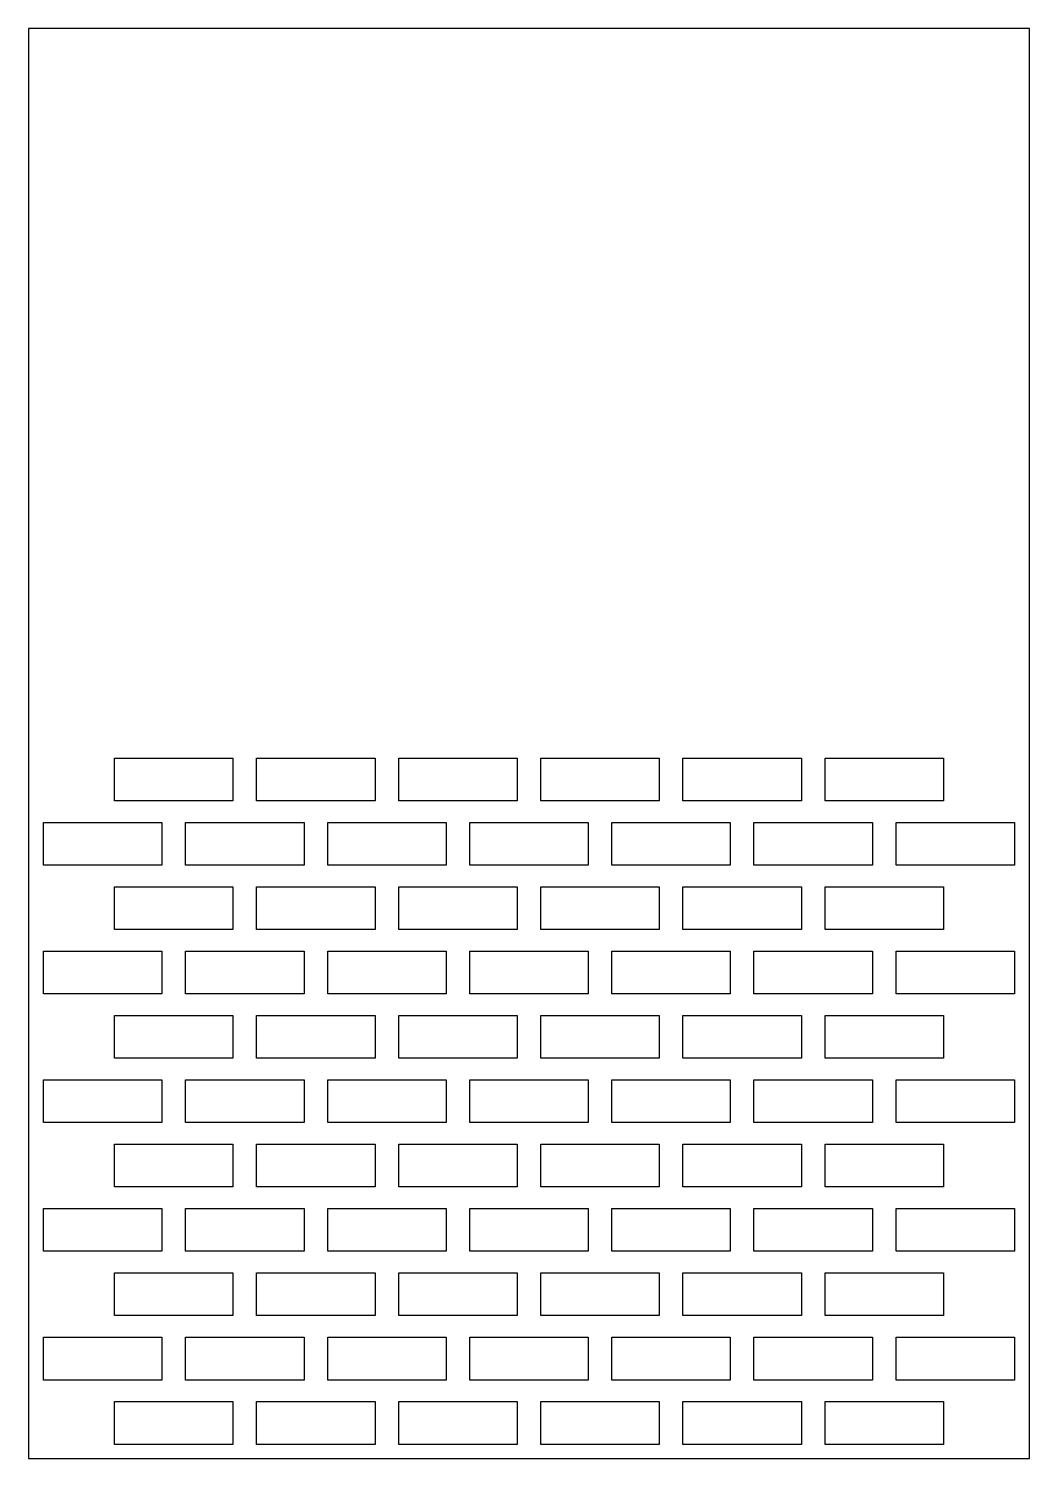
# Model space of a CAD drawing. Header units: centimetres. Extents: x -6.7 to 6.7, y -9.5 to 9.5.
import ezdxf

# ---------------------------------------------------------------- set-up
doc = ezdxf.new("R2010")
doc.units = ezdxf.units.CM
doc.header["$MEASUREMENT"] = 0
doc.layers.add('Camada 1', color=7, linetype='Continuous')

msp = doc.modelspace()

# ---------------------------------------------------------------- linework, layer by layer
at = {"layer": 'Camada 1'}
for points, knots in [([(6.6675, -9.525), (6.6675, -9.525), (-6.6675, -9.525), (-6.6675, -9.525), (-6.6675, -9.525), (-6.6675, -9.525), (-6.6675, 9.525), (-6.6675, 9.525), (-6.6675, 9.525), (-6.6675, 9.525), (6.6675, 9.525), (6.6675, 9.525), (6.6675, 9.525), (6.6675, 9.525), (6.6675, -9.525), (6.6675, -9.525)], [0, 0, 0, 0, 0.2, 0.2, 0.2, 0.2, 0.4, 0.4, 0.4, 0.4, 0.6, 0.6, 0.6, 0.6, 1, 1, 1, 1]), ([(-5.52185, -0.76518), (-5.52185, -0.76518), (-3.94417, -0.76518), (-3.94417, -0.76518), (-3.94417, -0.76518), (-3.94417, -0.76518), (-3.94417, -0.19368), (-3.94417, -0.19368), (-3.94417, -0.19368), (-3.94417, -0.19368), (-5.52185, -0.19368), (-5.52185, -0.19368), (-5.52185, -0.19368), (-5.52185, -0.19368), (-5.52185, -0.76518), (-5.52185, -0.76518)], [0, 0, 0, 0, 0.2, 0.2, 0.2, 0.2, 0.4, 0.4, 0.4, 0.4, 0.6, 0.6, 0.6, 0.6, 1, 1, 1, 1]), ([(-3.62865, -0.76518), (-3.62865, -0.76518), (-2.05097, -0.76518), (-2.05097, -0.76518), (-2.05097, -0.76518), (-2.05097, -0.76518), (-2.05097, -0.19368), (-2.05097, -0.19368), (-2.05097, -0.19368), (-2.05097, -0.19368), (-3.62865, -0.19368), (-3.62865, -0.19368), (-3.62865, -0.19368), (-3.62865, -0.19368), (-3.62865, -0.76518), (-3.62865, -0.76518)], [0, 0, 0, 0, 0.2, 0.2, 0.2, 0.2, 0.4, 0.4, 0.4, 0.4, 0.6, 0.6, 0.6, 0.6, 1, 1, 1, 1]), ([(-1.73543, -0.76518), (-1.73543, -0.76518), (-0.15777, -0.76518), (-0.15777, -0.76518), (-0.15777, -0.76518), (-0.15777, -0.76518), (-0.15777, -0.19368), (-0.15777, -0.19368), (-0.15777, -0.19368), (-0.15777, -0.19368), (-1.73543, -0.19368), (-1.73543, -0.19368), (-1.73543, -0.19368), (-1.73543, -0.19368), (-1.73543, -0.76518), (-1.73543, -0.76518)], [0, 0, 0, 0, 0.2, 0.2, 0.2, 0.2, 0.4, 0.4, 0.4, 0.4, 0.6, 0.6, 0.6, 0.6, 1, 1, 1, 1]), ([(0.15772, -0.76518), (0.15772, -0.76518), (1.73538, -0.76518), (1.73538, -0.76518), (1.73538, -0.76518), (1.73538, -0.76518), (1.73538, -0.19368), (1.73538, -0.19368), (1.73538, -0.19368), (1.73538, -0.19368), (0.15772, -0.19368), (0.15772, -0.19368), (0.15772, -0.19368), (0.15772, -0.19368), (0.15772, -0.76518), (0.15772, -0.76518)], [0, 0, 0, 0, 0.2, 0.2, 0.2, 0.2, 0.4, 0.4, 0.4, 0.4, 0.6, 0.6, 0.6, 0.6, 1, 1, 1, 1]), ([(2.051, -0.76518), (2.051, -0.76518), (3.62865, -0.76518), (3.62865, -0.76518), (3.62865, -0.76518), (3.62865, -0.76518), (3.62865, -0.19368), (3.62865, -0.19368), (3.62865, -0.19368), (3.62865, -0.19368), (2.051, -0.19368), (2.051, -0.19368), (2.051, -0.19368), (2.051, -0.19368), (2.051, -0.76518), (2.051, -0.76518)], [0, 0, 0, 0, 0.2, 0.2, 0.2, 0.2, 0.4, 0.4, 0.4, 0.4, 0.6, 0.6, 0.6, 0.6, 1, 1, 1, 1]), ([(3.94414, -0.76518), (3.94414, -0.76518), (5.52183, -0.76518), (5.52183, -0.76518), (5.52183, -0.76518), (5.52183, -0.76518), (5.52183, -0.19368), (5.52183, -0.19368), (5.52183, -0.19368), (5.52183, -0.19368), (3.94414, -0.19368), (3.94414, -0.19368), (3.94414, -0.19368), (3.94414, -0.19368), (3.94414, -0.76518), (3.94414, -0.76518)], [0, 0, 0, 0, 0.2, 0.2, 0.2, 0.2, 0.4, 0.4, 0.4, 0.4, 0.6, 0.6, 0.6, 0.6, 1, 1, 1, 1]), ([(-4.8908, -1.62245), (-4.8908, -1.62245), (-4.8908, -1.05093), (-4.8908, -1.05093), (-4.8908, -1.05093), (-4.8908, -1.05093), (-6.46845, -1.05093), (-6.46845, -1.05093), (-6.46845, -1.05093), (-6.46845, -1.05093), (-6.46845, -1.62246), (-6.46845, -1.62246), (-6.46845, -1.62246), (-6.46845, -1.62246), (-4.8908, -1.62245), (-4.8908, -1.62245)], [0, 0, 0, 0, 0.2, 0.2, 0.2, 0.2, 0.4, 0.4, 0.4, 0.4, 0.6, 0.6, 0.6, 0.6, 1, 1, 1, 1]), ([(-2.99757, -1.05093), (-2.99757, -1.05093), (-4.57525, -1.05093), (-4.57525, -1.05093), (-4.57525, -1.05093), (-4.57525, -1.05093), (-4.57525, -1.62246), (-4.57525, -1.62246), (-4.57525, -1.62246), (-4.57525, -1.62246), (-2.9976, -1.62245), (-2.9976, -1.62245), (-2.9976, -1.62245), (-2.9976, -1.62245), (-2.9976, -1.05093), (-2.9976, -1.05093), (-2.9976, -1.05093), (-2.9976, -1.05093), (-2.99757, -1.05093), (-2.99757, -1.05093)], [0, 0, 0, 0, 0.16666667, 0.16666667, 0.16666667, 0.16666667, 0.33333333, 0.33333333, 0.33333333, 0.33333333, 0.5, 0.5, 0.5, 0.5, 0.66666667, 0.66666667, 0.66666667, 0.66666667, 1, 1, 1, 1]), ([(-1.10437, -1.05093), (-1.10437, -1.05093), (-2.68203, -1.05093), (-2.68203, -1.05093), (-2.68203, -1.05093), (-2.68203, -1.05093), (-2.68203, -1.62246), (-2.68203, -1.62246), (-2.68203, -1.62246), (-2.68203, -1.62246), (-1.10437, -1.62245), (-1.10437, -1.62245), (-1.10437, -1.62245), (-1.10437, -1.62245), (-1.10437, -1.05093), (-1.10437, -1.05093)], [0, 0, 0, 0, 0.2, 0.2, 0.2, 0.2, 0.4, 0.4, 0.4, 0.4, 0.6, 0.6, 0.6, 0.6, 1, 1, 1, 1]), ([(0.7888, -1.05093), (0.7888, -1.05093), (-0.78886, -1.05093), (-0.78886, -1.05093), (-0.78886, -1.05093), (-0.78886, -1.05093), (-0.78886, -1.62246), (-0.78886, -1.62246), (-0.78886, -1.62246), (-0.78886, -1.62246), (0.7888, -1.62245), (0.7888, -1.62245), (0.7888, -1.62245), (0.7888, -1.62245), (0.7888, -1.05093), (0.7888, -1.05093)], [0, 0, 0, 0, 0.2, 0.2, 0.2, 0.2, 0.4, 0.4, 0.4, 0.4, 0.6, 0.6, 0.6, 0.6, 1, 1, 1, 1]), ([(2.68203, -1.05093), (2.68203, -1.05093), (1.10434, -1.05093), (1.10434, -1.05093), (1.10434, -1.05093), (1.10434, -1.05093), (1.10434, -1.62246), (1.10434, -1.62246), (1.10434, -1.62246), (1.10434, -1.62246), (2.68203, -1.62245), (2.68203, -1.62245), (2.68203, -1.62245), (2.68203, -1.62245), (2.68203, -1.05093), (2.68203, -1.05093)], [0, 0, 0, 0, 0.2, 0.2, 0.2, 0.2, 0.4, 0.4, 0.4, 0.4, 0.6, 0.6, 0.6, 0.6, 1, 1, 1, 1]), ([(4.57525, -1.62245), (4.57525, -1.62245), (4.57525, -1.05093), (4.57525, -1.05093), (4.57525, -1.05093), (4.57525, -1.05093), (2.99757, -1.05093), (2.99757, -1.05093), (2.99757, -1.05093), (2.99757, -1.05093), (2.99757, -1.62246), (2.99757, -1.62246), (2.99757, -1.62246), (2.99757, -1.62246), (4.57525, -1.62245), (4.57525, -1.62245)], [0, 0, 0, 0, 0.2, 0.2, 0.2, 0.2, 0.4, 0.4, 0.4, 0.4, 0.6, 0.6, 0.6, 0.6, 1, 1, 1, 1]), ([(6.46848, -1.62245), (6.46848, -1.62245), (6.46848, -1.05093), (6.46848, -1.05093), (6.46848, -1.05093), (6.46848, -1.05093), (4.8908, -1.05093), (4.8908, -1.05093), (4.8908, -1.05093), (4.8908, -1.05093), (4.8908, -1.62246), (4.8908, -1.62246), (4.8908, -1.62246), (4.8908, -1.62246), (6.46848, -1.62245), (6.46848, -1.62245)], [0, 0, 0, 0, 0.2, 0.2, 0.2, 0.2, 0.4, 0.4, 0.4, 0.4, 0.6, 0.6, 0.6, 0.6, 1, 1, 1, 1]), ([(-5.52185, -1.9082), (-5.52185, -1.9082), (-5.52185, -2.4797), (-5.52185, -2.4797), (-5.52185, -2.4797), (-5.52185, -2.4797), (-3.94417, -2.4797), (-3.94417, -2.4797), (-3.94417, -2.4797), (-3.94417, -2.4797), (-3.94417, -1.9082), (-3.94417, -1.9082), (-3.94417, -1.9082), (-3.94417, -1.9082), (-5.52185, -1.9082), (-5.52185, -1.9082)], [0, 0, 0, 0, 0.2, 0.2, 0.2, 0.2, 0.4, 0.4, 0.4, 0.4, 0.6, 0.6, 0.6, 0.6, 1, 1, 1, 1]), ([(-3.62865, -1.9082), (-3.62865, -1.9082), (-3.62865, -2.4797), (-3.62865, -2.4797), (-3.62865, -2.4797), (-3.62865, -2.4797), (-2.05097, -2.4797), (-2.05097, -2.4797), (-2.05097, -2.4797), (-2.05097, -2.4797), (-2.05097, -1.9082), (-2.05097, -1.9082), (-2.05097, -1.9082), (-2.05097, -1.9082), (-3.62865, -1.9082), (-3.62865, -1.9082)], [0, 0, 0, 0, 0.2, 0.2, 0.2, 0.2, 0.4, 0.4, 0.4, 0.4, 0.6, 0.6, 0.6, 0.6, 1, 1, 1, 1]), ([(-1.73543, -1.9082), (-1.73543, -1.9082), (-1.73543, -2.4797), (-1.73543, -2.4797), (-1.73543, -2.4797), (-1.73543, -2.4797), (-0.15777, -2.4797), (-0.15777, -2.4797), (-0.15777, -2.4797), (-0.15777, -2.4797), (-0.15777, -1.9082), (-0.15777, -1.9082), (-0.15777, -1.9082), (-0.15777, -1.9082), (-1.73543, -1.9082), (-1.73543, -1.9082)], [0, 0, 0, 0, 0.2, 0.2, 0.2, 0.2, 0.4, 0.4, 0.4, 0.4, 0.6, 0.6, 0.6, 0.6, 1, 1, 1, 1]), ([(0.15777, -1.9082), (0.15777, -1.9082), (0.15777, -2.4797), (0.15777, -2.4797), (0.15777, -2.4797), (0.15777, -2.4797), (1.73546, -2.4797), (1.73546, -2.4797), (1.73546, -2.4797), (1.73546, -2.4797), (1.73546, -1.9082), (1.73546, -1.9082), (1.73546, -1.9082), (1.73546, -1.9082), (0.15777, -1.9082), (0.15777, -1.9082)], [0, 0, 0, 0, 0.2, 0.2, 0.2, 0.2, 0.4, 0.4, 0.4, 0.4, 0.6, 0.6, 0.6, 0.6, 1, 1, 1, 1]), ([(2.051, -1.9082), (2.051, -1.9082), (2.051, -2.4797), (2.051, -2.4797), (2.051, -2.4797), (2.051, -2.4797), (3.62865, -2.4797), (3.62865, -2.4797), (3.62865, -2.4797), (3.62865, -2.4797), (3.62865, -1.9082), (3.62865, -1.9082), (3.62865, -1.9082), (3.62865, -1.9082), (2.051, -1.9082), (2.051, -1.9082)], [0, 0, 0, 0, 0.2, 0.2, 0.2, 0.2, 0.4, 0.4, 0.4, 0.4, 0.6, 0.6, 0.6, 0.6, 1, 1, 1, 1]), ([(5.52183, -1.9082), (5.52183, -1.9082), (3.94414, -1.9082), (3.94414, -1.9082), (3.94414, -1.9082), (3.94414, -1.9082), (3.94414, -2.4797), (3.94414, -2.4797), (3.94414, -2.4797), (3.94414, -2.4797), (5.52183, -2.4797), (5.52183, -2.4797), (5.52183, -2.4797), (5.52183, -2.4797), (5.52183, -1.9082), (5.52183, -1.9082)], [0, 0, 0, 0, 0.2, 0.2, 0.2, 0.2, 0.4, 0.4, 0.4, 0.4, 0.6, 0.6, 0.6, 0.6, 1, 1, 1, 1]), ([(-4.8908, -3.33695), (-4.8908, -3.33695), (-4.8908, -2.76545), (-4.8908, -2.76545), (-4.8908, -2.76545), (-4.8908, -2.76545), (-6.46845, -2.76545), (-6.46845, -2.76545), (-6.46845, -2.76545), (-6.46845, -2.76545), (-6.46845, -3.33695), (-6.46845, -3.33695), (-6.46845, -3.33695), (-6.46845, -3.33695), (-4.8908, -3.33695), (-4.8908, -3.33695)], [0, 0, 0, 0, 0.2, 0.2, 0.2, 0.2, 0.4, 0.4, 0.4, 0.4, 0.6, 0.6, 0.6, 0.6, 1, 1, 1, 1]), ([(-4.57525, -3.33695), (-4.57525, -3.33695), (-2.9976, -3.33695), (-2.9976, -3.33695), (-2.9976, -3.33695), (-2.9976, -3.33695), (-2.9976, -2.76545), (-2.9976, -2.76545), (-2.9976, -2.76545), (-2.9976, -2.76545), (-4.57525, -2.76545), (-4.57525, -2.76545), (-4.57525, -2.76545), (-4.57525, -2.76545), (-4.57525, -3.33695), (-4.57525, -3.33695)], [0, 0, 0, 0, 0.2, 0.2, 0.2, 0.2, 0.4, 0.4, 0.4, 0.4, 0.6, 0.6, 0.6, 0.6, 1, 1, 1, 1]), ([(-1.10437, -2.76545), (-1.10437, -2.76545), (-2.68203, -2.76545), (-2.68203, -2.76545), (-2.68203, -2.76545), (-2.68203, -2.76545), (-2.68203, -3.33695), (-2.68203, -3.33695), (-2.68203, -3.33695), (-2.68203, -3.33695), (-1.10437, -3.33695), (-1.10437, -3.33695), (-1.10437, -3.33695), (-1.10437, -3.33695), (-1.10437, -2.76545), (-1.10437, -2.76545)], [0, 0, 0, 0, 0.2, 0.2, 0.2, 0.2, 0.4, 0.4, 0.4, 0.4, 0.6, 0.6, 0.6, 0.6, 1, 1, 1, 1]), ([(0.7888, -2.76545), (0.7888, -2.76545), (-0.78886, -2.76545), (-0.78886, -2.76545), (-0.78886, -2.76545), (-0.78886, -2.76545), (-0.78886, -3.33695), (-0.78886, -3.33695), (-0.78886, -3.33695), (-0.78886, -3.33695), (0.7888, -3.33695), (0.7888, -3.33695), (0.7888, -3.33695), (0.7888, -3.33695), (0.7888, -2.76545), (0.7888, -2.76545)], [0, 0, 0, 0, 0.2, 0.2, 0.2, 0.2, 0.4, 0.4, 0.4, 0.4, 0.6, 0.6, 0.6, 0.6, 1, 1, 1, 1]), ([(2.68203, -3.33695), (2.68203, -3.33695), (2.68203, -2.76545), (2.68203, -2.76545), (2.68203, -2.76545), (2.68203, -2.76545), (1.10434, -2.76545), (1.10434, -2.76545), (1.10434, -2.76545), (1.10434, -2.76545), (1.10434, -3.33695), (1.10434, -3.33695), (1.10434, -3.33695), (1.10434, -3.33695), (2.68203, -3.33695), (2.68203, -3.33695)], [0, 0, 0, 0, 0.2, 0.2, 0.2, 0.2, 0.4, 0.4, 0.4, 0.4, 0.6, 0.6, 0.6, 0.6, 1, 1, 1, 1]), ([(4.57525, -3.33695), (4.57525, -3.33695), (4.57525, -2.76545), (4.57525, -2.76545), (4.57525, -2.76545), (4.57525, -2.76545), (2.99757, -2.76545), (2.99757, -2.76545), (2.99757, -2.76545), (2.99757, -2.76545), (2.99757, -3.33695), (2.99757, -3.33695), (2.99757, -3.33695), (2.99757, -3.33695), (4.57525, -3.33695), (4.57525, -3.33695)], [0, 0, 0, 0, 0.2, 0.2, 0.2, 0.2, 0.4, 0.4, 0.4, 0.4, 0.6, 0.6, 0.6, 0.6, 1, 1, 1, 1]), ([(6.46848, -3.33695), (6.46848, -3.33695), (6.46848, -2.76545), (6.46848, -2.76545), (6.46848, -2.76545), (6.46848, -2.76545), (4.8908, -2.76545), (4.8908, -2.76545), (4.8908, -2.76545), (4.8908, -2.76545), (4.8908, -3.33695), (4.8908, -3.33695), (4.8908, -3.33695), (4.8908, -3.33695), (6.46848, -3.33695), (6.46848, -3.33695)], [0, 0, 0, 0, 0.2, 0.2, 0.2, 0.2, 0.4, 0.4, 0.4, 0.4, 0.6, 0.6, 0.6, 0.6, 1, 1, 1, 1]), ([(-5.52185, -3.62268), (-5.52185, -3.62268), (-5.52185, -4.19421), (-5.52185, -4.19421), (-5.52185, -4.19421), (-5.52185, -4.19421), (-3.94417, -4.1942), (-3.94417, -4.1942), (-3.94417, -4.1942), (-3.94417, -4.1942), (-3.94417, -3.62268), (-3.94417, -3.62268), (-3.94417, -3.62268), (-3.94417, -3.62268), (-5.52185, -3.62268), (-5.52185, -3.62268)], [0, 0, 0, 0, 0.2, 0.2, 0.2, 0.2, 0.4, 0.4, 0.4, 0.4, 0.6, 0.6, 0.6, 0.6, 1, 1, 1, 1]), ([(-3.62865, -3.62268), (-3.62865, -3.62268), (-3.62865, -4.19421), (-3.62865, -4.19421), (-3.62865, -4.19421), (-3.62865, -4.19421), (-2.05097, -4.1942), (-2.05097, -4.1942), (-2.05097, -4.1942), (-2.05097, -4.1942), (-2.05097, -3.62268), (-2.05097, -3.62268), (-2.05097, -3.62268), (-2.05097, -3.62268), (-3.62865, -3.62268), (-3.62865, -3.62268)], [0, 0, 0, 0, 0.2, 0.2, 0.2, 0.2, 0.4, 0.4, 0.4, 0.4, 0.6, 0.6, 0.6, 0.6, 1, 1, 1, 1]), ([(-1.73543, -3.62268), (-1.73543, -3.62268), (-1.73543, -4.19421), (-1.73543, -4.19421), (-1.73543, -4.19421), (-1.73543, -4.19421), (-0.15777, -4.1942), (-0.15777, -4.1942), (-0.15777, -4.1942), (-0.15777, -4.1942), (-0.15777, -3.62268), (-0.15777, -3.62268), (-0.15777, -3.62268), (-0.15777, -3.62268), (-1.73543, -3.62268), (-1.73543, -3.62268)], [0, 0, 0, 0, 0.2, 0.2, 0.2, 0.2, 0.4, 0.4, 0.4, 0.4, 0.6, 0.6, 0.6, 0.6, 1, 1, 1, 1]), ([(0.15777, -3.62268), (0.15777, -3.62268), (0.15777, -4.19421), (0.15777, -4.19421), (0.15777, -4.19421), (0.15777, -4.19421), (1.73546, -4.1942), (1.73546, -4.1942), (1.73546, -4.1942), (1.73546, -4.1942), (1.73546, -3.62268), (1.73546, -3.62268), (1.73546, -3.62268), (1.73546, -3.62268), (0.15777, -3.62268), (0.15777, -3.62268)], [0, 0, 0, 0, 0.2, 0.2, 0.2, 0.2, 0.4, 0.4, 0.4, 0.4, 0.6, 0.6, 0.6, 0.6, 1, 1, 1, 1]), ([(3.62865, -3.62268), (3.62865, -3.62268), (2.051, -3.62268), (2.051, -3.62268), (2.051, -3.62268), (2.051, -3.62268), (2.051, -4.19421), (2.051, -4.19421), (2.051, -4.19421), (2.051, -4.19421), (3.62865, -4.1942), (3.62865, -4.1942), (3.62865, -4.1942), (3.62865, -4.1942), (3.62865, -3.62268), (3.62865, -3.62268)], [0, 0, 0, 0, 0.2, 0.2, 0.2, 0.2, 0.4, 0.4, 0.4, 0.4, 0.6, 0.6, 0.6, 0.6, 1, 1, 1, 1]), ([(5.52183, -3.62268), (5.52183, -3.62268), (3.94414, -3.62268), (3.94414, -3.62268), (3.94414, -3.62268), (3.94414, -3.62268), (3.94414, -4.19421), (3.94414, -4.19421), (3.94414, -4.19421), (3.94414, -4.19421), (5.52183, -4.1942), (5.52183, -4.1942), (5.52183, -4.1942), (5.52183, -4.1942), (5.52183, -3.62268), (5.52183, -3.62268)], [0, 0, 0, 0, 0.2, 0.2, 0.2, 0.2, 0.4, 0.4, 0.4, 0.4, 0.6, 0.6, 0.6, 0.6, 1, 1, 1, 1]), ([(-4.8908, -5.05142), (-4.8908, -5.05142), (-4.8908, -4.47992), (-4.8908, -4.47992), (-4.8908, -4.47992), (-4.8908, -4.47992), (-6.46845, -4.47992), (-6.46845, -4.47992), (-6.46845, -4.47992), (-6.46845, -4.47992), (-6.46845, -5.05142), (-6.46845, -5.05142), (-6.46845, -5.05142), (-6.46845, -5.05142), (-4.8908, -5.05142), (-4.8908, -5.05142)], [0, 0, 0, 0, 0.2, 0.2, 0.2, 0.2, 0.4, 0.4, 0.4, 0.4, 0.6, 0.6, 0.6, 0.6, 1, 1, 1, 1]), ([(-4.57525, -5.05142), (-4.57525, -5.05142), (-2.9976, -5.05142), (-2.9976, -5.05142), (-2.9976, -5.05142), (-2.9976, -5.05142), (-2.9976, -4.47992), (-2.9976, -4.47992), (-2.9976, -4.47992), (-2.9976, -4.47992), (-4.57525, -4.47992), (-4.57525, -4.47992), (-4.57525, -4.47992), (-4.57525, -4.47992), (-4.57525, -5.05142), (-4.57525, -5.05142)], [0, 0, 0, 0, 0.2, 0.2, 0.2, 0.2, 0.4, 0.4, 0.4, 0.4, 0.6, 0.6, 0.6, 0.6, 1, 1, 1, 1]), ([(-2.68203, -5.05142), (-2.68203, -5.05142), (-1.10437, -5.05142), (-1.10437, -5.05142), (-1.10437, -5.05142), (-1.10437, -5.05142), (-1.10437, -4.47992), (-1.10437, -4.47992), (-1.10437, -4.47992), (-1.10437, -4.47992), (-2.68203, -4.47992), (-2.68203, -4.47992), (-2.68203, -4.47992), (-2.68203, -4.47992), (-2.68203, -5.05142), (-2.68203, -5.05142)], [0, 0, 0, 0, 0.2, 0.2, 0.2, 0.2, 0.4, 0.4, 0.4, 0.4, 0.6, 0.6, 0.6, 0.6, 1, 1, 1, 1]), ([(-0.78886, -4.47995), (-0.78886, -4.47995), (-0.78886, -5.05145), (-0.78886, -5.05145), (-0.78886, -5.05145), (-0.78886, -5.05145), (0.7888, -5.05145), (0.7888, -5.05145), (0.7888, -5.05145), (0.7888, -5.05145), (0.7888, -4.47995), (0.7888, -4.47995), (0.7888, -4.47995), (0.7888, -4.47995), (-0.78886, -4.47995), (-0.78886, -4.47995)], [0, 0, 0, 0, 0.2, 0.2, 0.2, 0.2, 0.4, 0.4, 0.4, 0.4, 0.6, 0.6, 0.6, 0.6, 1, 1, 1, 1]), ([(1.10434, -4.47995), (1.10434, -4.47995), (1.10434, -5.05145), (1.10434, -5.05145), (1.10434, -5.05145), (1.10434, -5.05145), (2.68203, -5.05145), (2.68203, -5.05145), (2.68203, -5.05145), (2.68203, -5.05145), (2.68203, -4.47995), (2.68203, -4.47995), (2.68203, -4.47995), (2.68203, -4.47995), (1.10434, -4.47995), (1.10434, -4.47995)], [0, 0, 0, 0, 0.2, 0.2, 0.2, 0.2, 0.4, 0.4, 0.4, 0.4, 0.6, 0.6, 0.6, 0.6, 1, 1, 1, 1]), ([(4.57525, -5.05142), (4.57525, -5.05142), (4.57525, -4.47992), (4.57525, -4.47992), (4.57525, -4.47992), (4.57525, -4.47992), (2.99757, -4.47992), (2.99757, -4.47992), (2.99757, -4.47992), (2.99757, -4.47992), (2.99757, -5.05142), (2.99757, -5.05142), (2.99757, -5.05142), (2.99757, -5.05142), (4.57525, -5.05142), (4.57525, -5.05142)], [0, 0, 0, 0, 0.2, 0.2, 0.2, 0.2, 0.4, 0.4, 0.4, 0.4, 0.6, 0.6, 0.6, 0.6, 1, 1, 1, 1]), ([(6.46848, -5.05142), (6.46848, -5.05142), (6.46848, -4.47992), (6.46848, -4.47992), (6.46848, -4.47992), (6.46848, -4.47992), (4.8908, -4.47992), (4.8908, -4.47992), (4.8908, -4.47992), (4.8908, -4.47992), (4.8908, -5.05142), (4.8908, -5.05142), (4.8908, -5.05142), (4.8908, -5.05142), (6.46848, -5.05142), (6.46848, -5.05142)], [0, 0, 0, 0, 0.2, 0.2, 0.2, 0.2, 0.4, 0.4, 0.4, 0.4, 0.6, 0.6, 0.6, 0.6, 1, 1, 1, 1]), ([(-5.52185, -5.3372), (-5.52185, -5.3372), (-5.52185, -5.9087), (-5.52185, -5.9087), (-5.52185, -5.9087), (-5.52185, -5.9087), (-3.94417, -5.9087), (-3.94417, -5.9087), (-3.94417, -5.9087), (-3.94417, -5.9087), (-3.94417, -5.3372), (-3.94417, -5.3372), (-3.94417, -5.3372), (-3.94417, -5.3372), (-5.52185, -5.3372), (-5.52185, -5.3372)], [0, 0, 0, 0, 0.2, 0.2, 0.2, 0.2, 0.4, 0.4, 0.4, 0.4, 0.6, 0.6, 0.6, 0.6, 1, 1, 1, 1]), ([(-3.62865, -5.3372), (-3.62865, -5.3372), (-3.62865, -5.9087), (-3.62865, -5.9087), (-3.62865, -5.9087), (-3.62865, -5.9087), (-2.05097, -5.9087), (-2.05097, -5.9087), (-2.05097, -5.9087), (-2.05097, -5.9087), (-2.05097, -5.3372), (-2.05097, -5.3372), (-2.05097, -5.3372), (-2.05097, -5.3372), (-3.62865, -5.3372), (-3.62865, -5.3372)], [0, 0, 0, 0, 0.2, 0.2, 0.2, 0.2, 0.4, 0.4, 0.4, 0.4, 0.6, 0.6, 0.6, 0.6, 1, 1, 1, 1]), ([(-0.15777, -5.9087), (-0.15777, -5.9087), (-0.15777, -5.3372), (-0.15777, -5.3372), (-0.15777, -5.3372), (-0.15777, -5.3372), (-1.73543, -5.3372), (-1.73543, -5.3372), (-1.73543, -5.3372), (-1.73543, -5.3372), (-1.73543, -5.9087), (-1.73543, -5.9087), (-1.73543, -5.9087), (-1.73543, -5.9087), (-0.15777, -5.9087), (-0.15777, -5.9087)], [0, 0, 0, 0, 0.2, 0.2, 0.2, 0.2, 0.4, 0.4, 0.4, 0.4, 0.6, 0.6, 0.6, 0.6, 1, 1, 1, 1]), ([(1.7354, -5.9087), (1.7354, -5.9087), (1.7354, -5.3372), (1.7354, -5.3372), (1.7354, -5.3372), (1.7354, -5.3372), (0.15774, -5.3372), (0.15774, -5.3372), (0.15774, -5.3372), (0.15774, -5.3372), (0.15774, -5.9087), (0.15774, -5.9087), (0.15774, -5.9087), (0.15774, -5.9087), (1.7354, -5.9087), (1.7354, -5.9087)], [0, 0, 0, 0, 0.2, 0.2, 0.2, 0.2, 0.4, 0.4, 0.4, 0.4, 0.6, 0.6, 0.6, 0.6, 1, 1, 1, 1]), ([(3.62865, -5.3372), (3.62865, -5.3372), (2.051, -5.3372), (2.051, -5.3372), (2.051, -5.3372), (2.051, -5.3372), (2.051, -5.9087), (2.051, -5.9087), (2.051, -5.9087), (2.051, -5.9087), (3.62865, -5.9087), (3.62865, -5.9087), (3.62865, -5.9087), (3.62865, -5.9087), (3.62865, -5.3372), (3.62865, -5.3372)], [0, 0, 0, 0, 0.2, 0.2, 0.2, 0.2, 0.4, 0.4, 0.4, 0.4, 0.6, 0.6, 0.6, 0.6, 1, 1, 1, 1]), ([(5.52183, -5.3372), (5.52183, -5.3372), (3.94414, -5.3372), (3.94414, -5.3372), (3.94414, -5.3372), (3.94414, -5.3372), (3.94414, -5.9087), (3.94414, -5.9087), (3.94414, -5.9087), (3.94414, -5.9087), (5.52183, -5.9087), (5.52183, -5.9087), (5.52183, -5.9087), (5.52183, -5.9087), (5.52183, -5.3372), (5.52183, -5.3372)], [0, 0, 0, 0, 0.2, 0.2, 0.2, 0.2, 0.4, 0.4, 0.4, 0.4, 0.6, 0.6, 0.6, 0.6, 1, 1, 1, 1]), ([(-4.8908, -6.76595), (-4.8908, -6.76595), (-4.8908, -6.19442), (-4.8908, -6.19442), (-4.8908, -6.19442), (-4.8908, -6.19442), (-6.46845, -6.19442), (-6.46845, -6.19442), (-6.46845, -6.19442), (-6.46845, -6.19442), (-6.46845, -6.76597), (-6.46845, -6.76597), (-6.46845, -6.76597), (-6.46845, -6.76597), (-4.8908, -6.76598), (-4.8908, -6.76598), (-4.8908, -6.76598), (-4.8908, -6.76598), (-4.8908, -6.76595), (-4.8908, -6.76595)], [0, 0, 0, 0, 0.16666667, 0.16666667, 0.16666667, 0.16666667, 0.33333333, 0.33333333, 0.33333333, 0.33333333, 0.5, 0.5, 0.5, 0.5, 0.66666667, 0.66666667, 0.66666667, 0.66666667, 1, 1, 1, 1]), ([(-4.57525, -6.76595), (-4.57525, -6.76595), (-2.9976, -6.76595), (-2.9976, -6.76595), (-2.9976, -6.76595), (-2.9976, -6.76595), (-2.9976, -6.19442), (-2.9976, -6.19442), (-2.9976, -6.19442), (-2.9976, -6.19442), (-4.57525, -6.19442), (-4.57525, -6.19442), (-4.57525, -6.19442), (-4.57525, -6.19442), (-4.57525, -6.76595), (-4.57525, -6.76595)], [0, 0, 0, 0, 0.2, 0.2, 0.2, 0.2, 0.4, 0.4, 0.4, 0.4, 0.6, 0.6, 0.6, 0.6, 1, 1, 1, 1]), ([(-2.68203, -6.76595), (-2.68203, -6.76595), (-1.10437, -6.76595), (-1.10437, -6.76595), (-1.10437, -6.76595), (-1.10437, -6.76595), (-1.10437, -6.19442), (-1.10437, -6.19442), (-1.10437, -6.19442), (-1.10437, -6.19442), (-2.68203, -6.19442), (-2.68203, -6.19442), (-2.68203, -6.19442), (-2.68203, -6.19442), (-2.68203, -6.76595), (-2.68203, -6.76595)], [0, 0, 0, 0, 0.2, 0.2, 0.2, 0.2, 0.4, 0.4, 0.4, 0.4, 0.6, 0.6, 0.6, 0.6, 1, 1, 1, 1]), ([(-0.78886, -6.76595), (-0.78886, -6.76595), (0.7888, -6.76595), (0.7888, -6.76595), (0.7888, -6.76595), (0.7888, -6.76595), (0.7888, -6.19442), (0.7888, -6.19442), (0.7888, -6.19442), (0.7888, -6.19442), (-0.78886, -6.19442), (-0.78886, -6.19442), (-0.78886, -6.19442), (-0.78886, -6.19442), (-0.78886, -6.76595), (-0.78886, -6.76595)], [0, 0, 0, 0, 0.2, 0.2, 0.2, 0.2, 0.4, 0.4, 0.4, 0.4, 0.6, 0.6, 0.6, 0.6, 1, 1, 1, 1]), ([(1.10434, -6.76595), (1.10434, -6.76595), (2.68203, -6.76595), (2.68203, -6.76595), (2.68203, -6.76595), (2.68203, -6.76595), (2.68203, -6.19442), (2.68203, -6.19442), (2.68203, -6.19442), (2.68203, -6.19442), (1.10434, -6.19442), (1.10434, -6.19442), (1.10434, -6.19442), (1.10434, -6.19442), (1.10434, -6.76595), (1.10434, -6.76595)], [0, 0, 0, 0, 0.2, 0.2, 0.2, 0.2, 0.4, 0.4, 0.4, 0.4, 0.6, 0.6, 0.6, 0.6, 1, 1, 1, 1]), ([(2.99757, -6.19442), (2.99757, -6.19442), (2.99757, -6.76597), (2.99757, -6.76597), (2.99757, -6.76597), (2.99757, -6.76597), (4.57525, -6.76598), (4.57525, -6.76598), (4.57525, -6.76598), (4.57525, -6.76598), (4.57525, -6.19442), (4.57525, -6.19442), (4.57525, -6.19442), (4.57525, -6.19442), (2.99757, -6.19442), (2.99757, -6.19442)], [0, 0, 0, 0, 0.2, 0.2, 0.2, 0.2, 0.4, 0.4, 0.4, 0.4, 0.6, 0.6, 0.6, 0.6, 1, 1, 1, 1]), ([(6.46848, -6.76595), (6.46848, -6.76595), (6.46848, -6.19442), (6.46848, -6.19442), (6.46848, -6.19442), (6.46848, -6.19442), (4.8908, -6.19442), (4.8908, -6.19442), (4.8908, -6.19442), (4.8908, -6.19442), (4.8908, -6.76597), (4.8908, -6.76597), (4.8908, -6.76597), (4.8908, -6.76597), (6.46848, -6.76598), (6.46848, -6.76598), (6.46848, -6.76598), (6.46848, -6.76598), (6.46848, -6.76595), (6.46848, -6.76595)], [0, 0, 0, 0, 0.16666667, 0.16666667, 0.16666667, 0.16666667, 0.33333333, 0.33333333, 0.33333333, 0.33333333, 0.5, 0.5, 0.5, 0.5, 0.66666667, 0.66666667, 0.66666667, 0.66666667, 1, 1, 1, 1]), ([(-5.52185, -7.05167), (-5.52185, -7.05167), (-5.52185, -7.6232), (-5.52185, -7.6232), (-5.52185, -7.6232), (-5.52185, -7.6232), (-3.94417, -7.6232), (-3.94417, -7.6232), (-3.94417, -7.6232), (-3.94417, -7.6232), (-3.94417, -7.05167), (-3.94417, -7.05167), (-3.94417, -7.05167), (-3.94417, -7.05167), (-5.52185, -7.05167), (-5.52185, -7.05167)], [0, 0, 0, 0, 0.2, 0.2, 0.2, 0.2, 0.4, 0.4, 0.4, 0.4, 0.6, 0.6, 0.6, 0.6, 1, 1, 1, 1]), ([(-2.05097, -7.62317), (-2.05097, -7.62317), (-2.05097, -7.05167), (-2.05097, -7.05167), (-2.05097, -7.05167), (-2.05097, -7.05167), (-3.62865, -7.05167), (-3.62865, -7.05167), (-3.62865, -7.05167), (-3.62865, -7.05167), (-3.62865, -7.62317), (-3.62865, -7.62317), (-3.62865, -7.62317), (-3.62865, -7.62317), (-2.05097, -7.62317), (-2.05097, -7.62317)], [0, 0, 0, 0, 0.2, 0.2, 0.2, 0.2, 0.4, 0.4, 0.4, 0.4, 0.6, 0.6, 0.6, 0.6, 1, 1, 1, 1]), ([(-0.15777, -7.62317), (-0.15777, -7.62317), (-0.15777, -7.05167), (-0.15777, -7.05167), (-0.15777, -7.05167), (-0.15777, -7.05167), (-1.73543, -7.05167), (-1.73543, -7.05167), (-1.73543, -7.05167), (-1.73543, -7.05167), (-1.73543, -7.62317), (-1.73543, -7.62317), (-1.73543, -7.62317), (-1.73543, -7.62317), (-0.15777, -7.62317), (-0.15777, -7.62317)], [0, 0, 0, 0, 0.2, 0.2, 0.2, 0.2, 0.4, 0.4, 0.4, 0.4, 0.6, 0.6, 0.6, 0.6, 1, 1, 1, 1]), ([(1.7354, -7.62317), (1.7354, -7.62317), (1.7354, -7.05167), (1.7354, -7.05167), (1.7354, -7.05167), (1.7354, -7.05167), (0.15774, -7.05167), (0.15774, -7.05167), (0.15774, -7.05167), (0.15774, -7.05167), (0.15774, -7.62317), (0.15774, -7.62317), (0.15774, -7.62317), (0.15774, -7.62317), (1.7354, -7.62317), (1.7354, -7.62317)], [0, 0, 0, 0, 0.2, 0.2, 0.2, 0.2, 0.4, 0.4, 0.4, 0.4, 0.6, 0.6, 0.6, 0.6, 1, 1, 1, 1]), ([(3.62865, -7.62317), (3.62865, -7.62317), (3.62865, -7.05167), (3.62865, -7.05167), (3.62865, -7.05167), (3.62865, -7.05167), (2.051, -7.05167), (2.051, -7.05167), (2.051, -7.05167), (2.051, -7.05167), (2.051, -7.62317), (2.051, -7.62317), (2.051, -7.62317), (2.051, -7.62317), (3.62865, -7.62317), (3.62865, -7.62317)], [0, 0, 0, 0, 0.2, 0.2, 0.2, 0.2, 0.4, 0.4, 0.4, 0.4, 0.6, 0.6, 0.6, 0.6, 1, 1, 1, 1]), ([(5.52183, -7.05167), (5.52183, -7.05167), (3.94414, -7.05167), (3.94414, -7.05167), (3.94414, -7.05167), (3.94414, -7.05167), (3.94414, -7.62317), (3.94414, -7.62317), (3.94414, -7.62317), (3.94414, -7.62317), (5.52183, -7.62317), (5.52183, -7.62317), (5.52183, -7.62317), (5.52183, -7.62317), (5.52183, -7.05167), (5.52183, -7.05167)], [0, 0, 0, 0, 0.2, 0.2, 0.2, 0.2, 0.4, 0.4, 0.4, 0.4, 0.6, 0.6, 0.6, 0.6, 1, 1, 1, 1]), ([(-4.8908, -8.48042), (-4.8908, -8.48042), (-4.8908, -7.90889), (-4.8908, -7.90889), (-4.8908, -7.90889), (-4.8908, -7.90889), (-6.46845, -7.9089), (-6.46845, -7.9089), (-6.46845, -7.9089), (-6.46845, -7.9089), (-6.46845, -8.48043), (-6.46845, -8.48043), (-6.46845, -8.48043), (-6.46845, -8.48043), (-4.8908, -8.48042), (-4.8908, -8.48042)], [0, 0, 0, 0, 0.2, 0.2, 0.2, 0.2, 0.4, 0.4, 0.4, 0.4, 0.6, 0.6, 0.6, 0.6, 1, 1, 1, 1]), ([(-4.57525, -8.48042), (-4.57525, -8.48042), (-2.9976, -8.48042), (-2.9976, -8.48042), (-2.9976, -8.48042), (-2.9976, -8.48042), (-2.9976, -7.90889), (-2.9976, -7.90889), (-2.9976, -7.90889), (-2.9976, -7.90889), (-4.57525, -7.9089), (-4.57525, -7.9089), (-4.57525, -7.9089), (-4.57525, -7.9089), (-4.57525, -8.48042), (-4.57525, -8.48042)], [0, 0, 0, 0, 0.2, 0.2, 0.2, 0.2, 0.4, 0.4, 0.4, 0.4, 0.6, 0.6, 0.6, 0.6, 1, 1, 1, 1]), ([(-2.68203, -8.48042), (-2.68203, -8.48042), (-1.10437, -8.48042), (-1.10437, -8.48042), (-1.10437, -8.48042), (-1.10437, -8.48042), (-1.10437, -7.90889), (-1.10437, -7.90889), (-1.10437, -7.90889), (-1.10437, -7.90889), (-2.68203, -7.9089), (-2.68203, -7.9089), (-2.68203, -7.9089), (-2.68203, -7.9089), (-2.68203, -8.48042), (-2.68203, -8.48042)], [0, 0, 0, 0, 0.2, 0.2, 0.2, 0.2, 0.4, 0.4, 0.4, 0.4, 0.6, 0.6, 0.6, 0.6, 1, 1, 1, 1]), ([(-0.78886, -8.48042), (-0.78886, -8.48042), (0.7888, -8.48042), (0.7888, -8.48042), (0.7888, -8.48042), (0.7888, -8.48042), (0.7888, -7.90889), (0.7888, -7.90889), (0.7888, -7.90889), (0.7888, -7.90889), (-0.78886, -7.9089), (-0.78886, -7.9089), (-0.78886, -7.9089), (-0.78886, -7.9089), (-0.78886, -8.48042), (-0.78886, -8.48042)], [0, 0, 0, 0, 0.2, 0.2, 0.2, 0.2, 0.4, 0.4, 0.4, 0.4, 0.6, 0.6, 0.6, 0.6, 1, 1, 1, 1]), ([(1.10434, -8.48042), (1.10434, -8.48042), (2.68203, -8.48042), (2.68203, -8.48042), (2.68203, -8.48042), (2.68203, -8.48042), (2.68203, -7.90889), (2.68203, -7.90889), (2.68203, -7.90889), (2.68203, -7.90889), (1.10434, -7.9089), (1.10434, -7.9089), (1.10434, -7.9089), (1.10434, -7.9089), (1.10434, -8.48042), (1.10434, -8.48042)], [0, 0, 0, 0, 0.2, 0.2, 0.2, 0.2, 0.4, 0.4, 0.4, 0.4, 0.6, 0.6, 0.6, 0.6, 1, 1, 1, 1]), ([(2.99757, -8.48042), (2.99757, -8.48042), (4.57525, -8.48042), (4.57525, -8.48042), (4.57525, -8.48042), (4.57525, -8.48042), (4.57525, -7.90889), (4.57525, -7.90889), (4.57525, -7.90889), (4.57525, -7.90889), (2.99757, -7.9089), (2.99757, -7.9089), (2.99757, -7.9089), (2.99757, -7.9089), (2.99757, -8.48042), (2.99757, -8.48042)], [0, 0, 0, 0, 0.2, 0.2, 0.2, 0.2, 0.4, 0.4, 0.4, 0.4, 0.6, 0.6, 0.6, 0.6, 1, 1, 1, 1]), ([(4.8908, -7.9089), (4.8908, -7.9089), (4.8908, -8.48043), (4.8908, -8.48043), (4.8908, -8.48043), (4.8908, -8.48043), (6.46848, -8.48042), (6.46848, -8.48042), (6.46848, -8.48042), (6.46848, -8.48042), (6.46848, -7.90889), (6.46848, -7.90889), (6.46848, -7.90889), (6.46848, -7.90889), (4.8908, -7.9089), (4.8908, -7.9089)], [0, 0, 0, 0, 0.2, 0.2, 0.2, 0.2, 0.4, 0.4, 0.4, 0.4, 0.6, 0.6, 0.6, 0.6, 1, 1, 1, 1]), ([(-3.94417, -8.76618), (-3.94417, -8.76618), (-5.52185, -8.76618), (-5.52185, -8.76618), (-5.52185, -8.76618), (-5.52185, -8.76618), (-5.52185, -9.33768), (-5.52185, -9.33768), (-5.52185, -9.33768), (-5.52185, -9.33768), (-3.94417, -9.33768), (-3.94417, -9.33768), (-3.94417, -9.33768), (-3.94417, -9.33768), (-3.94417, -8.76618), (-3.94417, -8.76618)], [0, 0, 0, 0, 0.2, 0.2, 0.2, 0.2, 0.4, 0.4, 0.4, 0.4, 0.6, 0.6, 0.6, 0.6, 1, 1, 1, 1]), ([(-2.05097, -8.76618), (-2.05097, -8.76618), (-3.62865, -8.76618), (-3.62865, -8.76618), (-3.62865, -8.76618), (-3.62865, -8.76618), (-3.62865, -9.33768), (-3.62865, -9.33768), (-3.62865, -9.33768), (-3.62865, -9.33768), (-2.05097, -9.33768), (-2.05097, -9.33768), (-2.05097, -9.33768), (-2.05097, -9.33768), (-2.05097, -8.76618), (-2.05097, -8.76618)], [0, 0, 0, 0, 0.2, 0.2, 0.2, 0.2, 0.4, 0.4, 0.4, 0.4, 0.6, 0.6, 0.6, 0.6, 1, 1, 1, 1]), ([(-0.15777, -8.76618), (-0.15777, -8.76618), (-1.73543, -8.76618), (-1.73543, -8.76618), (-1.73543, -8.76618), (-1.73543, -8.76618), (-1.73543, -9.33768), (-1.73543, -9.33768), (-1.73543, -9.33768), (-1.73543, -9.33768), (-0.15777, -9.33768), (-0.15777, -9.33768), (-0.15777, -9.33768), (-0.15777, -9.33768), (-0.15777, -8.76618), (-0.15777, -8.76618)], [0, 0, 0, 0, 0.2, 0.2, 0.2, 0.2, 0.4, 0.4, 0.4, 0.4, 0.6, 0.6, 0.6, 0.6, 1, 1, 1, 1]), ([(1.73546, -8.76618), (1.73546, -8.76618), (0.15777, -8.76618), (0.15777, -8.76618), (0.15777, -8.76618), (0.15777, -8.76618), (0.15777, -9.33768), (0.15777, -9.33768), (0.15777, -9.33768), (0.15777, -9.33768), (1.73546, -9.33768), (1.73546, -9.33768), (1.73546, -9.33768), (1.73546, -9.33768), (1.73546, -8.76618), (1.73546, -8.76618)], [0, 0, 0, 0, 0.2, 0.2, 0.2, 0.2, 0.4, 0.4, 0.4, 0.4, 0.6, 0.6, 0.6, 0.6, 1, 1, 1, 1]), ([(3.62865, -8.76618), (3.62865, -8.76618), (2.051, -8.76618), (2.051, -8.76618), (2.051, -8.76618), (2.051, -8.76618), (2.051, -9.33768), (2.051, -9.33768), (2.051, -9.33768), (2.051, -9.33768), (3.62865, -9.33768), (3.62865, -9.33768), (3.62865, -9.33768), (3.62865, -9.33768), (3.62865, -8.76618), (3.62865, -8.76618)], [0, 0, 0, 0, 0.2, 0.2, 0.2, 0.2, 0.4, 0.4, 0.4, 0.4, 0.6, 0.6, 0.6, 0.6, 1, 1, 1, 1]), ([(5.52183, -8.76618), (5.52183, -8.76618), (3.94414, -8.76618), (3.94414, -8.76618), (3.94414, -8.76618), (3.94414, -8.76618), (3.94414, -9.33768), (3.94414, -9.33768), (3.94414, -9.33768), (3.94414, -9.33768), (5.52183, -9.33768), (5.52183, -9.33768), (5.52183, -9.33768), (5.52183, -9.33768), (5.52183, -8.76618), (5.52183, -8.76618)], [0, 0, 0, 0, 0.2, 0.2, 0.2, 0.2, 0.4, 0.4, 0.4, 0.4, 0.6, 0.6, 0.6, 0.6, 1, 1, 1, 1])]:
    msp.add_open_spline(points, degree=3, knots=knots, dxfattribs=at)

doc.saveas('drawing.dxf')
